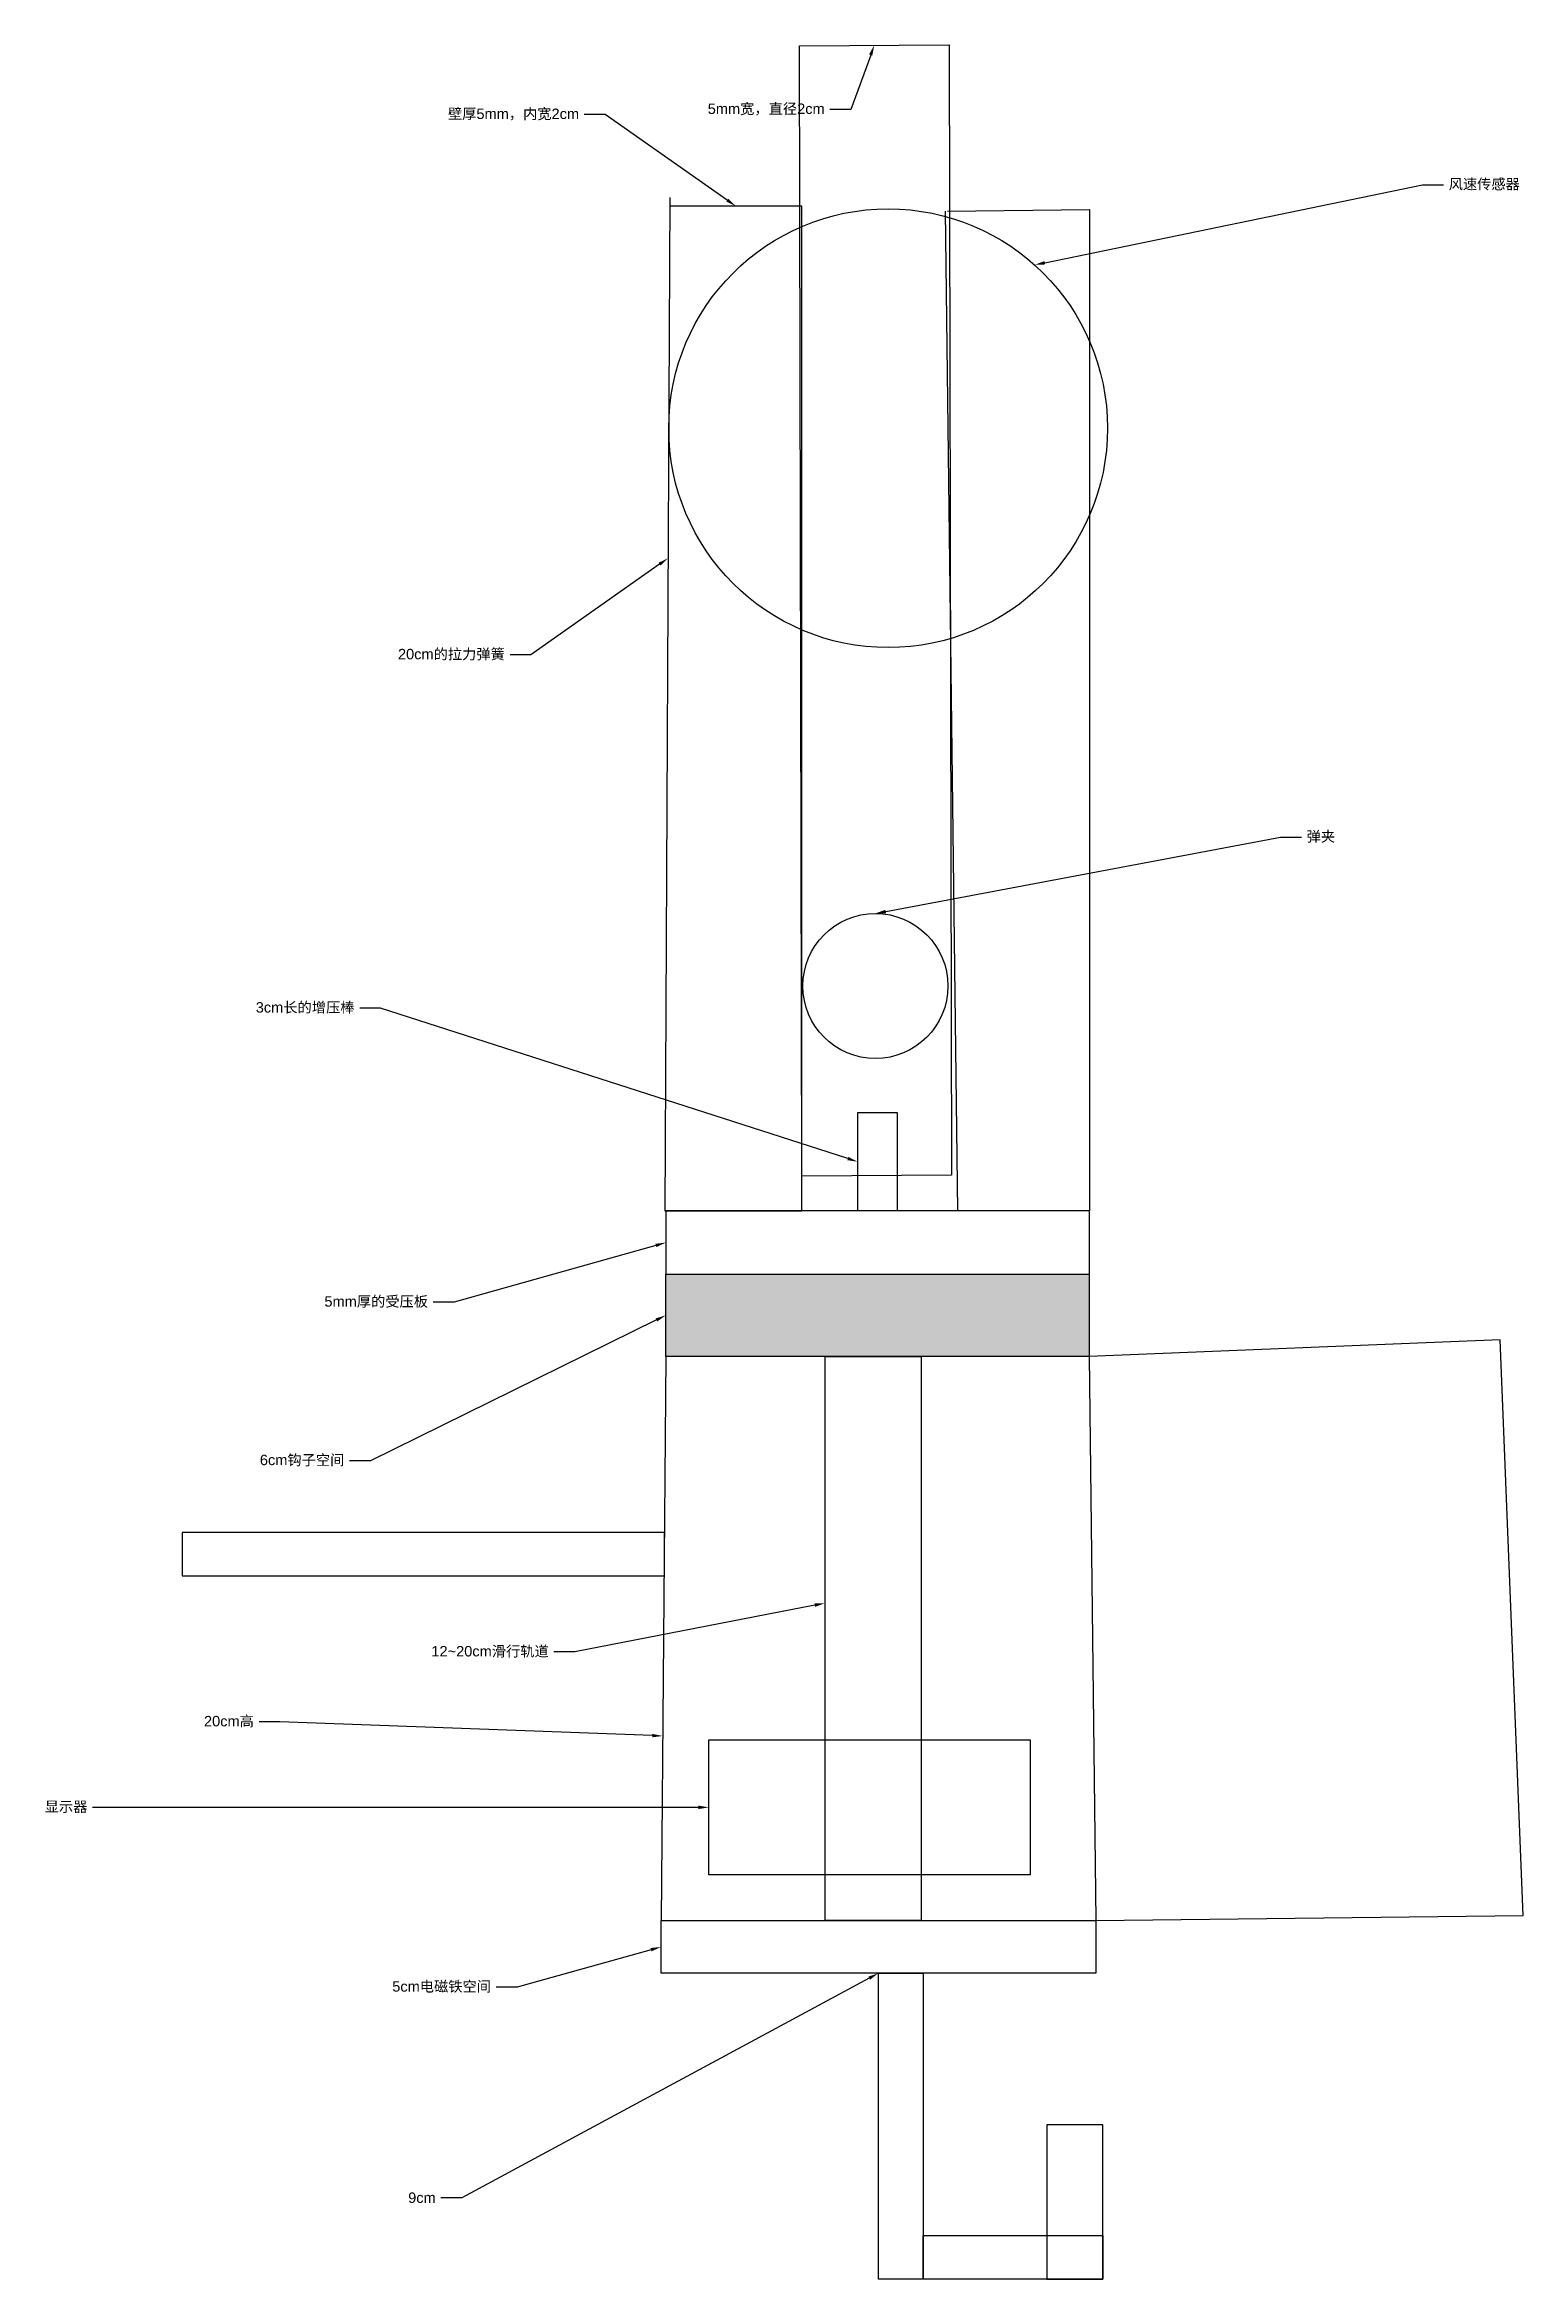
# Model space of a CAD drawing. Header units: millimetres. Extents: x 2697 to 3263, y 1068 to 1924.
import ezdxf
from ezdxf import colors
from ezdxf.entities.mleader import LeaderData, LeaderLine
from ezdxf.math import Vec2, Vec3

# ---------------------------------------------------------------- set-up
doc = ezdxf.new("R2010")
doc.units = ezdxf.units.MM
doc.styles.get("Standard").update_dxf_attribs({"font": 'arial.ttf'})

msp = doc.modelspace()

# ---------------------------------------------------------------- hatches: boundary and pattern name
h = msp.add_hatch(color=256)
h.set_gradient(color1=(0, 0, 255), color2=(255, 255, 0), tint=1)
h.paths.add_polyline_path([(3097.06, 1421.47), (3097.06, 1452.9), (2934.88, 1452.9), (2934.88, 1421.47)])

# ---------------------------------------------------------------- linework, layer by layer
for p, q in [((2936.45, 1865.35), (2934.48, 1477.17)), ((2986.97, 1862.07), (2936.43, 1862.07)), ((2986.97, 1477.17), (2986.97, 1862.07)), ((3046.68, 1477.17), (3042.07, 1860.09)), ((3042.74, 1860.1), (3097.2, 1860.76)), ((3097.2, 1860.76), (3097.2, 1477.17)), ((2934.48, 1477.17), (2986.97, 1477.17)), ((3097.2, 1477.17), (3046.68, 1477.17)), ((2934.88, 1421.47), (2933.08, 1205.32)), ((3254.5, 1427.86), (3097.06, 1421.47)), ((3097.06, 1421.47), (3099.58, 1205.32)), ((3263.35, 1207.23), (3254.5, 1427.86)), ((3099.58, 1205.32), (3263.35, 1207.23))]:
    msp.add_line(p, q)
for points in [[(2986.06, 1923.53), (3043.38, 1923.92), (3044.29, 1490.88), (2986.97, 1490.49)], [(3008.41, 1514.86), (3023.49, 1514.86), (3023.49, 1477.17), (3008.41, 1477.17)], [(3097.2, 1477.17), (2934.88, 1477.17), (2934.88, 1452.9), (3097.2, 1452.9)], [(2934.88, 1452.9), (3097.06, 1452.9), (3097.06, 1421.47), (2934.88, 1421.47)], [(2995.89, 1421.47), (3031.38, 1421.47), (3031.38, 1421.47), (2995.89, 1421.47)], [(2995.89, 1421.47), (3032.7, 1421.47), (3032.7, 1205.32), (2995.89, 1205.32)], [(2934.32, 1354), (2749.56, 1354), (2749.56, 1337.37), (2934.32, 1337.37)], [(2951.36, 1274.61), (3074.45, 1274.61), (3074.45, 1222.81), (2951.36, 1222.81)], [(2933.08, 1205.32), (3099.58, 1205.32), (3099.58, 1185.19), (2933.08, 1185.19)], [(3016.33, 1185.19), (3033.42, 1185.19), (3033.42, 1067.92), (3016.33, 1067.92)], [(3080.81, 1067.92), (3102.31, 1067.92), (3102.31, 1127.05), (3080.81, 1127.05)], [(3033.42, 1084.69), (3033.42, 1084.69), (3033.42, 1067.92), (3033.42, 1067.92)], [(3033.42, 1084.69), (3102.31, 1084.69), (3102.31, 1067.92), (3033.42, 1067.92)]]:
    msp.add_lwpolyline(points, close=True)
for centre, radius in [((3020.03, 1777), 84.03), ((3015.17, 1563.35), 27.78)]:
    msp.add_circle(centre, radius)

# ---------------------------------------------------------------- leaders
ml = msp.add_multileader_mtext('Standard')
ml.set_content('5mm{\\fSimSun|b0|i0|c134|p2;宽，直径}2cm', color=256)
ml.set_leader_properties()
ml.build(insert=Vec2(0, 0))
ctx = ml.context
ctx.base_point, ctx.plane_origin = Vec3(2948.47, 1899.09), Vec3(3015.63, 1860.29)
ctx.text_align_type = 2
notes = []
notes.append((ctx, [(0, (1, 1, 0), (3005.73, 1899.09), (-1, 0), 8, [(0, [(3014.72, 1923.72)], 0, [])])]))
ctx.mtext.insert, ctx.mtext.alignment, ctx.mtext.flow_direction = Vec3(2995.73, 1901.38), 3, 5
ml = msp.add_multileader_mtext('Standard')
ml.set_content('{\\fSimSun|b0|i0|c134|p2;壁厚}5mm{\\fSimSun|b0|i0|c134|p2;，内宽}2cm', color=256)
ml.set_leader_properties()
ml.build(insert=Vec2(0, 0))
ctx = ml.context
ctx.base_point, ctx.plane_origin = Vec3(2848.67, 1897.16), Vec3(2961.7, 1862.07)
ctx.text_align_type = 2
notes.append((ctx, [(0, (1, 1, 0), (2911.66, 1897.16), (-1, 0), 8, [(0, [(2961.7, 1862.07)], 0, [])])]))
ctx.mtext.insert, ctx.mtext.alignment, ctx.mtext.flow_direction = Vec3(2901.66, 1899.45), 3, 5
ml = msp.add_multileader_mtext('Standard')
ml.set_content('{\\fSimSun|b0|i0|c134|p2;风速传感器}', color=256)
ml.set_leader_properties()
ml.build(insert=Vec2(0, 0))
ctx = ml.context
ctx.base_point, ctx.plane_origin = Vec3(3232.76, 1870.22), Vec3(3076.13, 1839.57)
notes.append((ctx, [(0, (1, 1, 0), (3224.76, 1870.22), (1, 0), 8, [(0, [(3076.13, 1839.57)], 0, [])])]))
ctx.mtext.insert, ctx.mtext.flow_direction = Vec3(3234.76, 1872.52), 5
ml = msp.add_multileader_mtext('Standard')
ml.set_content('20cm{\\fSimSun|b0|i0|c134|p2;的拉力弹簧}', color=256)
ml.set_leader_properties()
ml.build(insert=Vec2(0, 0))
ctx = ml.context
ctx.base_point, ctx.plane_origin = Vec3(2829.3, 1690.18), Vec3(2935.75, 1727.23)
ctx.text_align_type = 2
notes.append((ctx, [(0, (1, 1, 0), (2883.21, 1690.18), (-1, 0), 8, [(0, [(2935.75, 1727.23)], 0, [])])]))
ctx.mtext.insert, ctx.mtext.alignment, ctx.mtext.flow_direction = Vec3(2873.21, 1692.48), 3, 5
ml = msp.add_multileader_mtext('Standard')
ml.set_content('{\\fSimSun|b0|i0|c134|p2;弹夹}', color=256)
ml.set_leader_properties()
ml.build(insert=Vec2(0, 0))
ctx = ml.context
ctx.base_point, ctx.plane_origin = Vec3(3178.34, 1620.32), Vec3(3015.17, 1591.13)
notes.append((ctx, [(0, (1, 1, 0), (3170.34, 1620.32), (1, 0), 8, [(0, [(3015.17, 1591.13)], 0, [])])]))
ctx.mtext.insert, ctx.mtext.flow_direction = Vec3(3180.34, 1622.62), 5
ml = msp.add_multileader_mtext('Standard')
ml.set_content('3cm{\\fSimSun|b0|i0|c134|p2;长的增压棒}', color=256)
ml.set_leader_properties()
ml.build(insert=Vec2(0, 0))
ctx = ml.context
ctx.base_point, ctx.plane_origin = Vec3(2774.92, 1554.86), Vec3(3008.41, 1496.02)
ctx.text_align_type = 2
notes.append((ctx, [(0, (1, 1, 0), (2825.62, 1554.86), (-1, 0), 8, [(0, [(3008.41, 1496.02)], 0, [])])]))
ctx.mtext.insert, ctx.mtext.alignment, ctx.mtext.flow_direction = Vec3(2815.62, 1557.15), 3, 5
ml = msp.add_multileader_mtext('Standard')
ml.set_content('5mm{\\fSimSun|b0|i0|c134|p2;厚的受压板}', color=256)
ml.set_leader_properties()
ml.build(insert=Vec2(0, 0))
ctx = ml.context
ctx.base_point, ctx.plane_origin = Vec3(2801.27, 1442.21), Vec3(2934.88, 1465.04)
ctx.text_align_type = 2
notes.append((ctx, [(0, (1, 1, 0), (2853.79, 1442.21), (-1, 0), 8, [(0, [(2934.88, 1465.04)], 0, [])])]))
ctx.mtext.insert, ctx.mtext.alignment, ctx.mtext.flow_direction = Vec3(2843.79, 1444.51), 3, 5
ml = msp.add_multileader_mtext('Standard')
ml.set_content('6cm{\\fSimSun|b0|i0|c134|p2;钩子空间}', color=256)
ml.set_leader_properties()
ml.build(insert=Vec2(0, 0))
ctx = ml.context
ctx.base_point, ctx.plane_origin = Vec3(2777.07, 1381.51), Vec3(2934.88, 1437.18)
ctx.text_align_type = 2
notes.append((ctx, [(0, (1, 1, 0), (2821.74, 1381.51), (-1, 0), 8, [(0, [(2934.88, 1437.18)], 0, [])])]))
ctx.mtext.insert, ctx.mtext.alignment, ctx.mtext.flow_direction = Vec3(2811.74, 1383.79), 3, 5
ml = msp.add_multileader_mtext('Standard')
ml.set_content('12~20cm{\\fSimSun|b0|i0|c134|p2;滑行轨道}', color=256)
ml.set_leader_properties()
ml.build(insert=Vec2(0, 0))
ctx = ml.context
ctx.base_point, ctx.plane_origin = Vec3(2842.88, 1308.24), Vec3(2995.89, 1326.93)
ctx.text_align_type = 2
notes.append((ctx, [(0, (1, 1, 0), (2900.03, 1308.24), (-1, 0), 8, [(0, [(2995.89, 1326.93)], 0, [])])]))
ctx.mtext.insert, ctx.mtext.alignment, ctx.mtext.flow_direction = Vec3(2890.03, 1310.52), 3, 5
ml = msp.add_multileader_mtext('Standard')
ml.set_content('20cm{\\fSimSun|b0|i0|c134|p2;高}', color=256)
ml.set_leader_properties()
ml.build(insert=Vec2(0, 0))
ctx = ml.context
ctx.base_point, ctx.plane_origin = Vec3(2756.1, 1281.44), Vec3(2933.67, 1276.05)
ctx.text_align_type = 2
notes.append((ctx, [(0, (1, 1, 0), (2787.08, 1281.44), (-1, 0), 8, [(0, [(2933.67, 1276.05)], 0, [])])]))
ctx.mtext.insert, ctx.mtext.alignment, ctx.mtext.flow_direction = Vec3(2777.08, 1283.73), 3, 5
ml = msp.add_multileader_mtext('Standard')
ml.set_content('{\\fSimSun|b0|i0|c134|p2;显示器}', color=256)
ml.set_leader_properties()
ml.build(insert=Vec2(0, 0))
ctx = ml.context
ctx.base_point, ctx.plane_origin = Vec3(2694.75, 1248.71), Vec3(2951.36, 1248.71)
ctx.text_align_type = 2
notes.append((ctx, [(0, (1, 1, 0), (2723.31, 1248.71), (-1, 0), 8, [(0, [(2951.36, 1248.71)], 0, [])])]))
ctx.mtext.insert, ctx.mtext.alignment, ctx.mtext.flow_direction = Vec3(2713.31, 1250.98), 3, 5
ml = msp.add_multileader_mtext('Standard')
ml.set_content('5cm{\\fSimSun|b0|i0|c134|p2;电磁铁空间}', color=256)
ml.set_leader_properties()
ml.build(insert=Vec2(0, 0))
ctx = ml.context
ctx.base_point, ctx.plane_origin = Vec3(2827.54, 1179.84), Vec3(2933.08, 1195.26)
ctx.text_align_type = 2
notes.append((ctx, [(0, (1, 1, 0), (2877.91, 1179.84), (-1, 0), 8, [(0, [(2933.08, 1195.26)], 0, [])])]))
ctx.mtext.insert, ctx.mtext.alignment, ctx.mtext.flow_direction = Vec3(2867.91, 1182.11), 3, 5
ml = msp.add_multileader_mtext('Standard')
ml.set_content('9cm', color=256)
ml.set_leader_properties()
ml.build(insert=Vec2(0, 0))
ctx = ml.context
ctx.base_point, ctx.plane_origin = Vec3(2834.77, 1099.14), Vec3(3016.33, 1185.19)
ctx.text_align_type = 2
notes.append((ctx, [(0, (1, 1, 0), (2856.73, 1099.14), (-1, 0), 8, [(0, [(3016.33, 1185.19)], 0, [])])]))
ctx.mtext.insert, ctx.mtext.alignment, ctx.mtext.flow_direction = Vec3(2846.73, 1101.18), 3, 5
for ctx, leaders in notes:
    for number, flags, end, landing, length, lines in leaders:
        leader = LeaderData()
        leader.index, (leader.has_last_leader_line, leader.has_dogleg_vector, leader.attachment_direction) = number, flags
        leader.last_leader_point, leader.dogleg_vector, leader.dogleg_length = Vec3(end), Vec3(landing), length
        for number, points, colour, breaks in lines:
            line = LeaderLine()
            line.index, line.vertices, line.color, line.breaks = number, Vec3.list(points), colors.encode_raw_color(colour), breaks
            leader.lines.append(line)
        ctx.leaders.append(leader)

doc.saveas('drawing.dxf')
